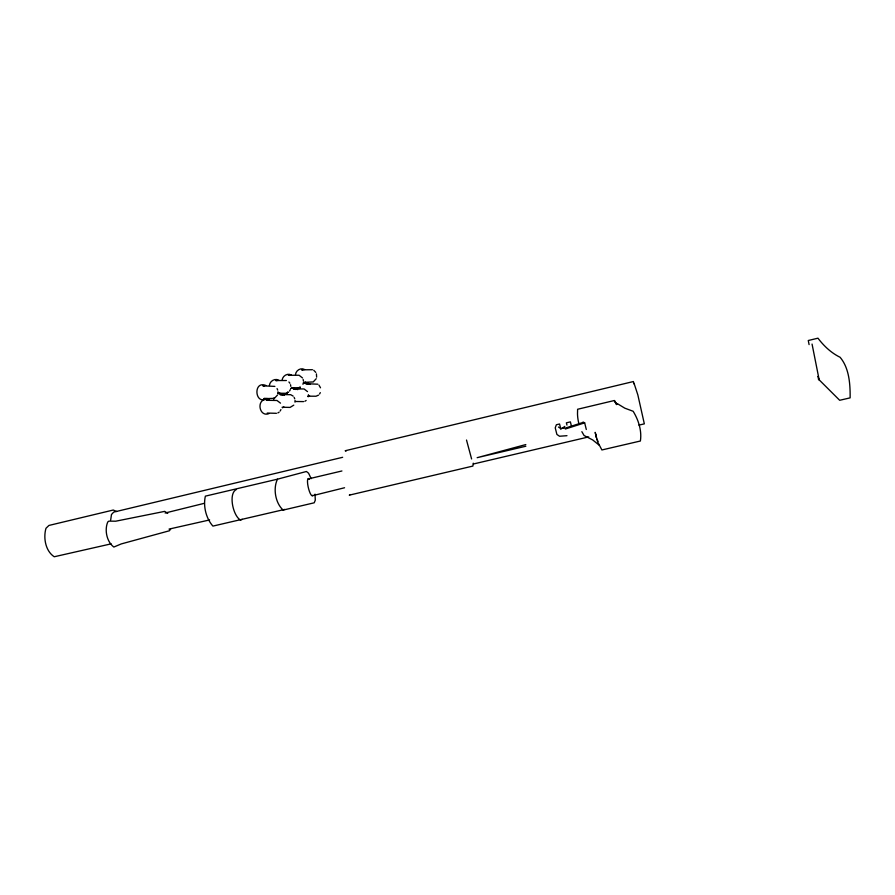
<?xml version="1.0" encoding="UTF-8"?>
<svg xmlns="http://www.w3.org/2000/svg" width="895" height="895" viewBox="0 0 895 895"><rect width="100%" height="100%" fill="white"/><g stroke="black" fill="none" stroke-linecap="round" stroke-linejoin="round"><path stroke-width="1.34" d="M277.942 393.431L278.009 391.741M294.97 402.135L295.037 400.468M308.361 396.384L308.428 394.717M316.629 377.142L316.416 373.875M110.678 520.006L111.483 514.513L113.721 512.108L342.651 457.3M295.462 374.725C295.82 370.418 300.776 367.286 304.647 369.557M299.601 388.587L300.082 386.785M302.946 384.313L303.371 382.724M282.104 380.263C282.473 375.911 287.485 372.756 291.401 375.027M287.138 393.867L287.631 392.044M269.384 385.532C269.775 381.125 274.832 377.958 278.804 380.23M273.646 399.573L274.138 397.738M170.721 528.856L169.423 530.757L121.217 543.936L113.833 547.058C106.718 541.721 104.335 530.03 107.758 521.964L108.933 521.125L115.712 521.203L164.714 511.369L167.723 513.439M319.571 394.013L320.309 392.636M316.215 378.708L313.228 381.941L303.819 382.344M289.544 391.037L290.316 389.627M280.157 411.018L280.929 409.597M277.495 395.031L274.385 398.364L263.756 398.633L265.155 398.275M284.722 509.412L212.898 526.103C206.051 518.373 203.042 506.201 205.369 496.143L277.506 479.172L306.426 471.486L308.574 473.22L311.169 478.646M341.924 470.971L307.813 479.038A8.838 2.047 76.9 0 0 308.685 489.05A8.838 2.047 76.9 0 0 312.4 495.74L312.78 495.282M242.321 519.368L240.542 520.084C232.957 515.956 228.191 493.413 236.28 489.565M293.784 405.144L290.103 407.404L282.126 407.247M277.506 479.172C272.852 488.435 275.38 503.147 283.156 510.083L314.212 502.8L315.286 500.193L315.029 494.152M564.801 426.4L562.888 427.799M350.102 494.555L349.296 495.148L472.896 466.071L473.254 463.185M318.553 395.12L316.002 396.228L307.914 396.172M308.171 396.753L309.581 395.881M304.926 401.24L306.157 400.479M277.83 412.942L279.106 412.159M282.462 407.807L283.894 406.923M304.087 382.959L305.497 382.109M290.841 388.542L292.273 387.669M288.503 392.167L285.863 393.285L277.897 393.252M266.923 398.342C254.717 406.05 252.849 379.939 266.028 385.521M278.233 393.845L279.688 392.972M582.813 422.496L565.595 428L560.516 428.403L558.458 427.038M565.316 429.029L584.67 422.854L586.303 429.499M525.812 444.569L477.147 457.681L525.857 446.225M268.88 413.647C259.55 417.327 256.138 400.512 265.67 399.282M299.914 387.569L291.871 387.938M291.121 388.296L292.687 387.893M303.528 383.071L307.231 382.78L310.05 384.402M165.116 513.025L204.161 503.359M312.4 495.74L344.564 487.753M111.137 543.858L54.237 556.757C45.477 551.051 43.173 537.884 45.981 528.285L48.945 525.443L113.24 510.038L116.764 511.515M473.444 463.99L588.731 436.905M638.918 425.125L644.333 423.85L637.844 394.908L633.996 383.161M169.021 529.102L209.609 519.939M566.982 435.686L559.52 436.245L556.891 434.433L555.236 427.855L556.377 424.745L559.554 423.995L560.919 429.443M279.285 393.543L281.477 393.643L284.386 395.277M295.529 401.486L303.573 401.598M267.202 413.065L276.432 413.311M267.728 400.378L266.307 400.3L276.969 400.479L280.493 403.153M266.24 399.282L269.451 399.964M264.293 385.913L262.861 385.823L274.888 386.394M293.269 387.893L297.733 389.627M277.103 380.621L275.694 380.532L286.389 380.52M289.723 375.408L288.335 375.307L299.075 375.251L302.51 377.947M312.411 369.713L301.626 369.825L302.991 369.926M282.663 395.142L279.922 394.55L290.64 394.684L293.157 396.105M296.032 389.482L293.336 388.889L304.099 388.967L307.511 391.618M308.383 384.268L305.721 383.664L317.826 384.201M584.67 422.854L583.092 422.026L583.327 423.134M617.27 403.6L624.811 408.176L633.157 411.275C638.504 420.068 641.961 430.652 640.384 441.011L601.899 449.961L597.692 442.018L595.186 432.341L596.327 437.006M313.72 370.239L315.79 372.398M345.917 451.225L345.213 450.744L633.403 381.538L633.761 383.776M818.276 378.954L839.678 400.289L850.127 397.861C850.284 384.089 849.21 368.035 840.092 357.273C831.164 352.91 823.859 345.962 817.963 338.187L808.274 340.514L809.091 344.609M599.359 445.33L592.725 439.96L584.066 435.507L581.862 431.67M288.928 381.975L289.879 383.217M318.978 385.107L320.511 387.803M277.058 388.575L277.707 390.086M294.108 397.346L294.746 398.834M597.099 439.277L597.994 441.492M817.784 376.504L819.205 380.051L812.056 344.072M471.609 458.99L466.508 440.038M566.949 425.103L566.378 422.832L570.383 421.881L571.513 426.434M595.79 435.082L596.305 437.465M290.517 384.716L290.819 386.36M303.148 379.435L303.439 381.057M616.644 404.473A40.499 38.72 -27.7 0 0 614.261 400.535A40.253 38.474 -8 0 1 616.677 404.506M616.621 404.518A41.774 39.939 -7.8 0 0 615.503 402.493L614.272 400.535L577.611 409.261L577.499 413.937A43.228 39.145 -67.1 0 0 578.752 423.134M308.238 478.556A8.838 2.047 76.9 0 1 309.48 479.351"/></g></svg>
